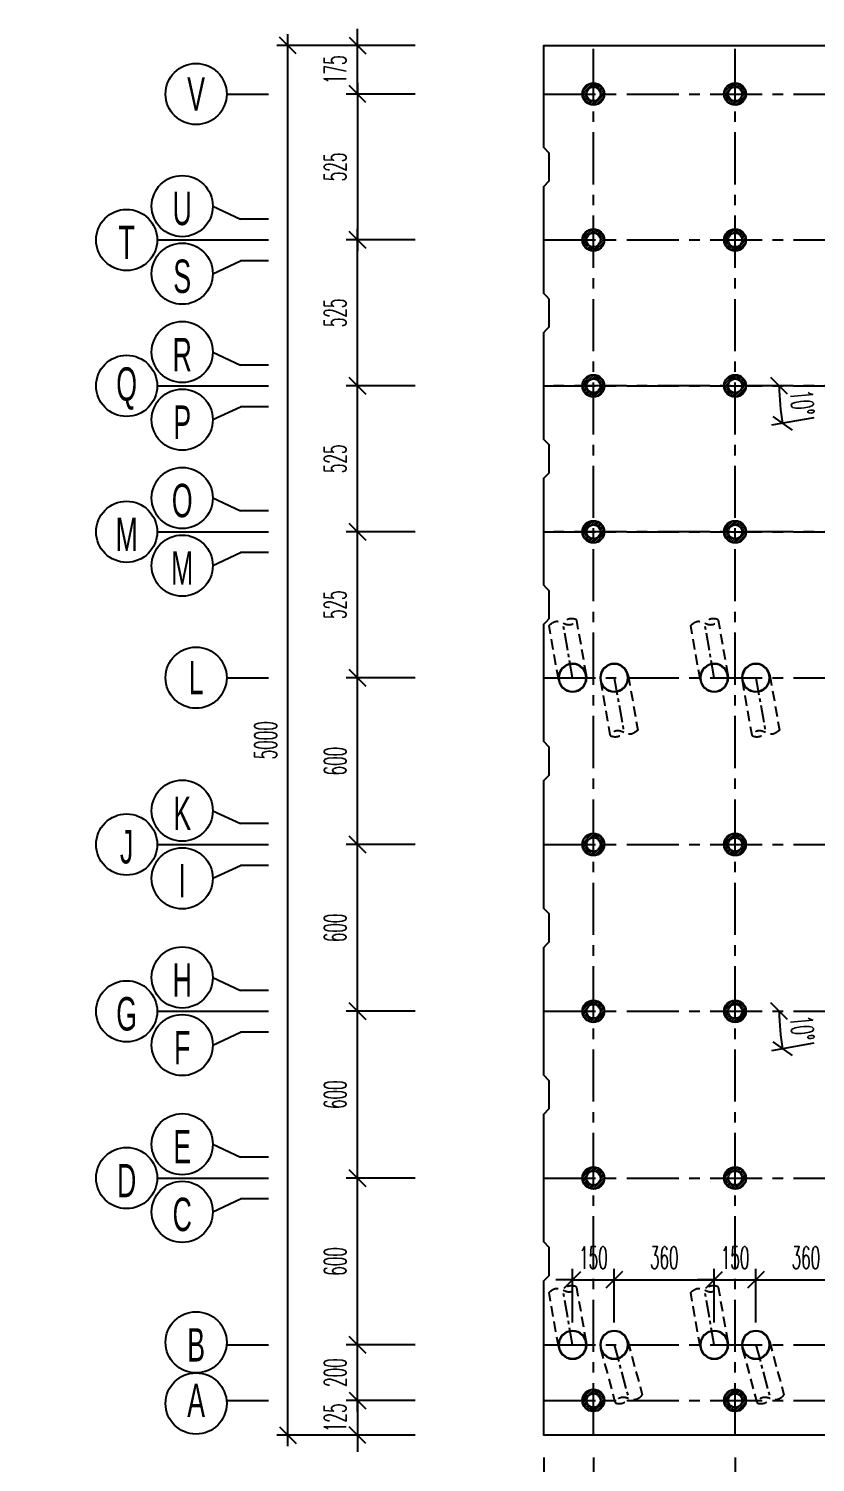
# Model space of a CAD drawing. Extents: x -687 to 941179, y -259 to 135874.
# Drawn here: x 808916 to 811748, y 112163 to 117321 of the extents above; entities that cross this region are included whole.
import ezdxf
from ezdxf.enums import TextEntityAlignment as Align

# ---------------------------------------------------------------- set-up
doc = ezdxf.new("R2010")
doc.units = 0
doc.header["$MEASUREMENT"] = 0
doc.header["$PDMODE"] = 3
doc.linetypes.add('CENTER', pattern=[2, 1.25, -0.25, 0.25, -0.25])
doc.linetypes.add('HIDDEN', pattern=[0.375, 0.25, -0.125])
doc.layers.get('0').update_dxf_attribs({"color": 6, "linetype": 'CONTINUOUS'})
doc.layers.get('DEFPOINTS').update_dxf_attribs({"linetype": 'CONTINUOUS'})
for name, color, linetype in [('Coc', 6, 'CONTINUOUS'), ('Hatch', 8, 'CONTINUOUS'), ('Khung', 1, 'CONTINUOUS'), ('Kich thuoc', 2, 'CONTINUOUS'), ('Net vang', 2, 'CONTINUOUS'), ('STT', 4, 'CONTINUOUS'), ('Text', 4, 'CONTINUOUS'), ('Tim', 8, 'CENTER')]:
    doc.layers.add(name, color=color, linetype=linetype)
doc.styles.add('Kichthuoc', font='romans.shx', dxfattribs={"width": 0.5})
doc.styles.add('Ten', font='Vharialn.ttf')
doc.dimstyles.new('Dim 400', dxfattribs={"dimscale": 400, "dimtxt": 0.2, "dimasz": 0.15, "dimexe": 0.1, "dimexo": 0.2, "dimgap": 0.1, "dimtad": 1, "dimdec": 0, "dimlfac": -1, "dimzin": 0, "dimdsep": 46, "dimtxsty": 'Kichthuoc', "dimblk": 'OBLIQUE', "dimcen": 0.1, "dimdle": 0.1, "dimclrd": 2, "dimclre": 2, "dimclrt": 4, "dimadec": 0, "dimazin": 0, "dimtfac": 1, "dimtdec": 0, "dimtix": 1, "dimtmove": 2, "dimatfit": 3, "dimfxl": 1, "dimtolj": 1, "dimtzin": 0, "dimarcsym": 0})

# ---------------------------------------------------------------- blocks, each defined once
blk = doc.blocks.new('_Oblique')
at = {"color": 0, "linetype": 'ByBlock', "lineweight": -2}
blk.add_line((-0.5, -0.5), (0.5, 0.5), dxfattribs=at)
blk = doc.blocks.new('*D20')
at = {"layer": 'DEFPOINTS', "color": 0}
for p in [(810770.2, 112261.1), (818268.2, 112261.1), (818268.2, 111614.5)]:
    blk.add_point(p, dxfattribs=at)
at = {"layer": 'Kich thuoc', "color": 2, "lineweight": -2}
for p, q in [((810770.2, 112181.1), (810770.2, 111574.5)), ((818268.2, 112181.1), (818268.2, 111574.5)), ((810730.2, 111614.5), (818308.2, 111614.5))]:
    blk.add_line(p, q, dxfattribs=at)
at = {"layer": 'Kich thuoc', "color": 2, "lineweight": -2, "xscale": 60, "yscale": 60, "zscale": 60, "rotation": 180}
blk.add_blockref('_Oblique', (810770.2, 111614.5), dxfattribs=at)
at = {"layer": 'Kich thuoc', "color": 2, "lineweight": -2, "xscale": 60, "yscale": 60, "zscale": 60}
blk.add_blockref('_Oblique', (818268.2, 111614.5), dxfattribs=at)
at = {"layer": 'Kich thuoc', "color": 4, "insert": (814519.2, 111694.5), "char_height": 80, "attachment_point": 5, "style": 'Kichthuoc'}
blk.add_mtext('\\A1;7498', dxfattribs=at)
blk = doc.blocks.new('*D6')
at = {"layer": 'DEFPOINTS', "color": 0}
for p in [(811459.2, 112261.1), (811969.2, 112261.1), (811969.2, 111864.5)]:
    blk.add_point(p, dxfattribs=at)
at = {"layer": 'Kich thuoc', "color": 2, "lineweight": -2}
for p, q in [((811459.2, 112181.1), (811459.2, 111824.5)), ((811969.2, 112181.1), (811969.2, 111824.5)), ((811419.2, 111864.5), (812009.2, 111864.5))]:
    blk.add_line(p, q, dxfattribs=at)
at = {"layer": 'Kich thuoc', "color": 2, "lineweight": -2, "xscale": 60, "yscale": 60, "zscale": 60, "rotation": 180}
blk.add_blockref('_Oblique', (811459.2, 111864.5), dxfattribs=at)
at = {"layer": 'Kich thuoc', "color": 2, "lineweight": -2, "xscale": 60, "yscale": 60, "zscale": 60}
blk.add_blockref('_Oblique', (811969.2, 111864.5), dxfattribs=at)
at = {"layer": 'Kich thuoc', "color": 4, "insert": (811714.2, 111944.5), "char_height": 80, "attachment_point": 5, "style": 'Kichthuoc'}
blk.add_mtext('\\A1;510', dxfattribs=at)
blk = doc.blocks.new('*D5')
at = {"layer": 'DEFPOINTS', "color": 0}
for p in [(810770.2, 112261.1), (810949.2, 112261.1), (810949.2, 111864.5)]:
    blk.add_point(p, dxfattribs=at)
at = {"layer": 'Kich thuoc', "color": 2, "lineweight": -2}
for p, q in [((810770.2, 112181.1), (810770.2, 111824.5)), ((810949.2, 112181.1), (810949.2, 111824.5)), ((810730.2, 111864.5), (810989.2, 111864.5))]:
    blk.add_line(p, q, dxfattribs=at)
at = {"layer": 'Kich thuoc', "color": 2, "lineweight": -2, "xscale": 60, "yscale": 60, "zscale": 60, "rotation": 180}
blk.add_blockref('_Oblique', (810770.2, 111864.5), dxfattribs=at)
at = {"layer": 'Kich thuoc', "color": 2, "lineweight": -2, "xscale": 60, "yscale": 60, "zscale": 60}
blk.add_blockref('_Oblique', (810949.2, 111864.5), dxfattribs=at)
at = {"layer": 'Kich thuoc', "color": 4, "insert": (810859.7, 111944.5), "char_height": 80, "attachment_point": 5, "style": 'Kichthuoc'}
blk.add_mtext('\\A1;179', dxfattribs=at)
blk = doc.blocks.new('*D4')
at = {"layer": 'DEFPOINTS', "color": 0}
for p in [(810949.2, 112261.1), (811459.2, 112261.1), (811459.2, 111864.5)]:
    blk.add_point(p, dxfattribs=at)
at = {"layer": 'Kich thuoc', "color": 2, "lineweight": -2}
for p, q in [((810949.2, 112181.1), (810949.2, 111824.5)), ((811459.2, 112181.1), (811459.2, 111824.5)), ((810909.2, 111864.5), (811499.2, 111864.5))]:
    blk.add_line(p, q, dxfattribs=at)
at = {"layer": 'Kich thuoc', "color": 2, "lineweight": -2, "xscale": 60, "yscale": 60, "zscale": 60, "rotation": 180}
blk.add_blockref('_Oblique', (810949.2, 111864.5), dxfattribs=at)
at = {"layer": 'Kich thuoc', "color": 2, "lineweight": -2, "xscale": 60, "yscale": 60, "zscale": 60}
blk.add_blockref('_Oblique', (811459.2, 111864.5), dxfattribs=at)
at = {"layer": 'Kich thuoc', "color": 4, "insert": (811204.2, 111944.5), "char_height": 80, "attachment_point": 5, "style": 'Kichthuoc'}
blk.add_mtext('\\A1;510', dxfattribs=at)
blk = doc.blocks.new('Coc thep D1000 xien')
at = {"layer": 'Coc', "color": 181, "linetype": 'HIDDEN', "ltscale": 150}
for p, q in [((-50, 8.8), (-84.8, -188.1)), ((50, -8.8), (15.3, -205.8))]:
    blk.add_line(p, q, dxfattribs=at)
at = {"layer": 'Coc'}
blk.add_circle((0, 0), 50.8, dxfattribs=at)
at = {"layer": 'Coc', "color": 7}
blk.add_circle((0, 0), 49.2, dxfattribs=at)
at = {"layer": 'Coc', "color": 181, "linetype": 'HIDDEN', "ltscale": 150}
blk.add_open_spline([(-84.8, -188.1), (-77.3, -194.7), (-62.4, -207.7), (-33.2, -197.3), (-10.4, -185.6), (29.2, -208.2), (-15.5, -216), (-27.9, -203.4), (-34.2, -197)], degree=3, knots=[0, 0, 0, 0, 27.628937, 55.257873, 82.88681, 109.579338, 136.271866, 163.900803, 163.900803, 163.900803, 163.900803], dxfattribs=at)
at = {"layer": 'Tim', "ltscale": 50}
blk.add_line((0, 0), (-34.7, -197), dxfattribs=at)
blk = doc.blocks.new('Coc ong D800')
at = {"layer": 'Hatch'}
h = blk.add_hatch(dxfattribs=at)
h.set_pattern_fill('ANSI31', color=256, scale=50, style=0)
h.set_pattern_definition([(45, (-821332.725, -122845.077), (-4.419417382, 4.419417382), [])])
h.paths.add_polyline_path([(-40, 0, 1), (40, 0, 1)])
h.paths.add_polyline_path([(25, 0, -1), (-25, 0, -1)], flags=16)
at = {"layer": 'Coc'}
blk.add_circle((0, 0), 40, dxfattribs=at)
at = {"layer": 'Net vang'}
blk.add_circle((0, 0), 25, dxfattribs=at)
blk = doc.blocks.new('*D21')
at = {"layer": 'DEFPOINTS', "color": 0}
for p in [(810099.7, 112586.1), (810387.1, 112586.1), (810387.1, 112386.1)]:
    blk.add_point(p, dxfattribs=at)
at = {"layer": 'Kich thuoc', "color": 2, "lineweight": -2}
for p, q in [((810099.7, 112346.1), (810099.7, 112626.1)), ((810307.1, 112586.1), (810059.7, 112586.1)), ((810307.1, 112386.1), (810059.7, 112386.1))]:
    blk.add_line(p, q, dxfattribs=at)
at = {"layer": 'Kich thuoc', "color": 2, "lineweight": -2, "xscale": 60, "yscale": 60, "zscale": 60}
for p, rotation in [((810099.7, 112586.1), 90), ((810099.7, 112386.1), 270)]:
    blk.add_blockref('_Oblique', p, dxfattribs=dict(at, rotation=rotation))
at = {"layer": 'Kich thuoc', "color": 4, "insert": (810019.7, 112486.1), "char_height": 80, "attachment_point": 5, "rotation": 90, "style": 'Kichthuoc'}
blk.add_mtext('\\A1;200', dxfattribs=at)
blk = doc.blocks.new('*D22')
at = {"layer": 'DEFPOINTS', "color": 0}
for p in [(810099.7, 113186.1), (810387.1, 113186.1), (810387.1, 112586.1)]:
    blk.add_point(p, dxfattribs=at)
at = {"layer": 'Kich thuoc', "color": 2, "lineweight": -2}
for p, q in [((810099.7, 112546.1), (810099.7, 113226.1)), ((810307.1, 113186.1), (810059.7, 113186.1)), ((810307.1, 112586.1), (810059.7, 112586.1))]:
    blk.add_line(p, q, dxfattribs=at)
at = {"layer": 'Kich thuoc', "color": 2, "lineweight": -2, "xscale": 60, "yscale": 60, "zscale": 60}
for p, rotation in [((810099.7, 113186.1), 90), ((810099.7, 112586.1), 270)]:
    blk.add_blockref('_Oblique', p, dxfattribs=dict(at, rotation=rotation))
at = {"layer": 'Kich thuoc', "color": 4, "insert": (810019.7, 112886.1), "char_height": 80, "attachment_point": 5, "rotation": 90, "style": 'Kichthuoc'}
blk.add_mtext('\\A1;600', dxfattribs=at)
blk = doc.blocks.new('*D23')
at = {"layer": 'DEFPOINTS', "color": 0}
for p in [(810099.7, 113786.1), (810387.1, 113786.1), (810387.1, 113186.1)]:
    blk.add_point(p, dxfattribs=at)
at = {"layer": 'Kich thuoc', "color": 2, "lineweight": -2}
for p, q in [((810307.1, 113786.1), (810059.7, 113786.1)), ((810099.7, 113146.1), (810099.7, 113826.1)), ((810307.1, 113186.1), (810059.7, 113186.1))]:
    blk.add_line(p, q, dxfattribs=at)
at = {"layer": 'Kich thuoc', "color": 2, "lineweight": -2, "xscale": 60, "yscale": 60, "zscale": 60}
for p, rotation in [((810099.7, 113786.1), 90), ((810099.7, 113186.1), 270)]:
    blk.add_blockref('_Oblique', p, dxfattribs=dict(at, rotation=rotation))
at = {"layer": 'Kich thuoc', "color": 4, "insert": (810019.7, 113486.1), "char_height": 80, "attachment_point": 5, "rotation": 90, "style": 'Kichthuoc'}
blk.add_mtext('\\A1;600', dxfattribs=at)
blk = doc.blocks.new('*D24')
at = {"layer": 'DEFPOINTS', "color": 0}
for p in [(810099.7, 114386.1), (810387.1, 114386.1), (810387.1, 113786.1)]:
    blk.add_point(p, dxfattribs=at)
at = {"layer": 'Kich thuoc', "color": 2, "lineweight": -2}
for p, q in [((810099.7, 113746.1), (810099.7, 114426.1)), ((810307.1, 114386.1), (810059.7, 114386.1)), ((810307.1, 113786.1), (810059.7, 113786.1))]:
    blk.add_line(p, q, dxfattribs=at)
at = {"layer": 'Kich thuoc', "color": 2, "lineweight": -2, "xscale": 60, "yscale": 60, "zscale": 60}
for p, rotation in [((810099.7, 114386.1), 90), ((810099.7, 113786.1), 270)]:
    blk.add_blockref('_Oblique', p, dxfattribs=dict(at, rotation=rotation))
at = {"layer": 'Kich thuoc', "color": 4, "insert": (810019.7, 114086.1), "char_height": 80, "attachment_point": 5, "rotation": 90, "style": 'Kichthuoc'}
blk.add_mtext('\\A1;600', dxfattribs=at)
blk = doc.blocks.new('*D25')
at = {"layer": 'DEFPOINTS', "color": 0}
for p in [(810099.7, 114986.1), (810387.1, 114986.1), (810387.1, 114386.1)]:
    blk.add_point(p, dxfattribs=at)
at = {"layer": 'Kich thuoc', "color": 2, "lineweight": -2}
for p, q in [((810099.7, 114346.1), (810099.7, 115026.1)), ((810307.1, 114986.1), (810059.7, 114986.1)), ((810307.1, 114386.1), (810059.7, 114386.1))]:
    blk.add_line(p, q, dxfattribs=at)
at = {"layer": 'Kich thuoc', "color": 2, "lineweight": -2, "xscale": 60, "yscale": 60, "zscale": 60}
for p, rotation in [((810099.7, 114986.1), 90), ((810099.7, 114386.1), 270)]:
    blk.add_blockref('_Oblique', p, dxfattribs=dict(at, rotation=rotation))
at = {"layer": 'Kich thuoc', "color": 4, "insert": (810019.7, 114686.1), "char_height": 80, "attachment_point": 5, "rotation": 90, "style": 'Kichthuoc'}
blk.add_mtext('\\A1;600', dxfattribs=at)
blk = doc.blocks.new('*D26')
at = {"layer": 'DEFPOINTS', "color": 0}
for p in [(810099.7, 115511.1), (810387.1, 115511.1), (810387.1, 114986.1)]:
    blk.add_point(p, dxfattribs=at)
at = {"layer": 'Kich thuoc', "color": 2, "lineweight": -2}
for p, q in [((810099.7, 114946.1), (810099.7, 115551.1)), ((810307.1, 115511.1), (810059.7, 115511.1)), ((810307.1, 114986.1), (810059.7, 114986.1))]:
    blk.add_line(p, q, dxfattribs=at)
at = {"layer": 'Kich thuoc', "color": 2, "lineweight": -2, "xscale": 60, "yscale": 60, "zscale": 60}
for p, rotation in [((810099.7, 115511.1), 90), ((810099.7, 114986.1), 270)]:
    blk.add_blockref('_Oblique', p, dxfattribs=dict(at, rotation=rotation))
at = {"layer": 'Kich thuoc', "color": 4, "insert": (810019.7, 115248.6), "char_height": 80, "attachment_point": 5, "rotation": 90, "style": 'Kichthuoc'}
blk.add_mtext('\\A1;525', dxfattribs=at)
blk = doc.blocks.new('*D27')
at = {"layer": 'DEFPOINTS', "color": 0}
for p in [(810099.7, 116036.1), (810387.1, 116036.1), (810387.1, 115511.1)]:
    blk.add_point(p, dxfattribs=at)
at = {"layer": 'Kich thuoc', "color": 2, "lineweight": -2}
for p, q in [((810099.7, 115471.1), (810099.7, 116076.1)), ((810307.1, 116036.1), (810059.7, 116036.1)), ((810307.1, 115511.1), (810059.7, 115511.1))]:
    blk.add_line(p, q, dxfattribs=at)
at = {"layer": 'Kich thuoc', "color": 2, "lineweight": -2, "xscale": 60, "yscale": 60, "zscale": 60}
for p, rotation in [((810099.7, 116036.1), 90), ((810099.7, 115511.1), 270)]:
    blk.add_blockref('_Oblique', p, dxfattribs=dict(at, rotation=rotation))
at = {"layer": 'Kich thuoc', "color": 4, "insert": (810019.7, 115773.6), "char_height": 80, "attachment_point": 5, "rotation": 90, "style": 'Kichthuoc'}
blk.add_mtext('\\A1;525', dxfattribs=at)
blk = doc.blocks.new('*D28')
at = {"layer": 'DEFPOINTS', "color": 0}
for p in [(810099.7, 116561.1), (810387.1, 116561.1), (810387.1, 116036.1)]:
    blk.add_point(p, dxfattribs=at)
at = {"layer": 'Kich thuoc', "color": 2, "lineweight": -2}
for p, q in [((810099.7, 115996.1), (810099.7, 116601.1)), ((810307.1, 116561.1), (810059.7, 116561.1)), ((810307.1, 116036.1), (810059.7, 116036.1))]:
    blk.add_line(p, q, dxfattribs=at)
at = {"layer": 'Kich thuoc', "color": 2, "lineweight": -2, "xscale": 60, "yscale": 60, "zscale": 60}
for p, rotation in [((810099.7, 116561.1), 90), ((810099.7, 116036.1), 270)]:
    blk.add_blockref('_Oblique', p, dxfattribs=dict(at, rotation=rotation))
at = {"layer": 'Kich thuoc', "color": 4, "insert": (810019.7, 116298.6), "char_height": 80, "attachment_point": 5, "rotation": 90, "style": 'Kichthuoc'}
blk.add_mtext('\\A1;525', dxfattribs=at)
blk = doc.blocks.new('*D29')
at = {"layer": 'DEFPOINTS', "color": 0}
for p in [(810099.7, 117261.1), (810387.1, 117261.1), (810387.1, 117086.1)]:
    blk.add_point(p, dxfattribs=at)
at = {"layer": 'Kich thuoc', "color": 2, "lineweight": -2}
for p, q in [((810099.7, 117261.1), (810099.7, 117321.1)), ((810307.1, 117261.1), (810059.7, 117261.1)), ((810099.7, 117086.1), (810099.7, 117261.1)), ((810307.1, 117086.1), (810059.7, 117086.1)), ((810099.7, 117086.1), (810099.7, 117026.1))]:
    blk.add_line(p, q, dxfattribs=at)
at = {"layer": 'Kich thuoc', "color": 2, "lineweight": -2, "xscale": 60, "yscale": 60, "zscale": 60}
for p, rotation in [((810099.7, 117261.1), 270), ((810099.7, 117086.1), 90)]:
    blk.add_blockref('_Oblique', p, dxfattribs=dict(at, rotation=rotation))
at = {"layer": 'Kich thuoc', "color": 4, "insert": (810019.7, 117173.6), "char_height": 80, "attachment_point": 5, "rotation": 90, "style": 'Kichthuoc'}
blk.add_mtext('\\A1;175', dxfattribs=at)
blk = doc.blocks.new('*D30')
at = {"layer": 'DEFPOINTS', "color": 0}
for p in [(809849.7, 117261.1), (810387.1, 117261.1), (810387.1, 112261.1)]:
    blk.add_point(p, dxfattribs=at)
at = {"layer": 'Kich thuoc', "color": 2, "lineweight": -2}
for p, q in [((809849.7, 112221.1), (809849.7, 117301.1)), ((810307.1, 117261.1), (809809.7, 117261.1)), ((810307.1, 112261.1), (809809.7, 112261.1))]:
    blk.add_line(p, q, dxfattribs=at)
at = {"layer": 'Kich thuoc', "color": 2, "lineweight": -2, "xscale": 60, "yscale": 60, "zscale": 60}
for p, rotation in [((809849.7, 117261.1), 90), ((809849.7, 112261.1), 270)]:
    blk.add_blockref('_Oblique', p, dxfattribs=dict(at, rotation=rotation))
at = {"layer": 'Kich thuoc', "color": 4, "insert": (809769.7, 114761.1), "char_height": 80, "attachment_point": 5, "rotation": 90, "style": 'Kichthuoc'}
blk.add_mtext('\\A1;5000', dxfattribs=at)
blk = doc.blocks.new('*D133')
at = {"layer": 'DEFPOINTS', "color": 0}
for p in [(810387.1, 117086.1), (810099.7, 116561.1), (810387.1, 116561.1)]:
    blk.add_point(p, dxfattribs=at)
at = {"layer": 'Kich thuoc', "color": 2, "lineweight": -2}
for p, q in [((810307.1, 117086.1), (810059.7, 117086.1)), ((810099.7, 117126.1), (810099.7, 116521.1)), ((810307.1, 116561.1), (810059.7, 116561.1))]:
    blk.add_line(p, q, dxfattribs=at)
at = {"layer": 'Kich thuoc', "color": 2, "lineweight": -2, "xscale": 60, "yscale": 60, "zscale": 60}
for p, rotation in [((810099.7, 117086.1), 90), ((810099.7, 116561.1), 270)]:
    blk.add_blockref('_Oblique', p, dxfattribs=dict(at, rotation=rotation))
at = {"layer": 'Kich thuoc', "color": 4, "insert": (810019.7, 116823.6), "char_height": 80, "attachment_point": 5, "rotation": 90, "style": 'Kichthuoc'}
blk.add_mtext('\\A1;525', dxfattribs=at)
blk = doc.blocks.new('*D286')
at = {"layer": 'DEFPOINTS', "color": 0}
for p in [(810387.1, 112386.1), (810099.7, 112261.1), (810387.1, 112261.1)]:
    blk.add_point(p, dxfattribs=at)
at = {"layer": 'Kich thuoc', "color": 2, "lineweight": -2}
for p, q in [((810099.7, 112386.1), (810099.7, 112446.1)), ((810307.1, 112386.1), (810059.7, 112386.1)), ((810099.7, 112386.1), (810099.7, 112261.1)), ((810307.1, 112261.1), (810059.7, 112261.1)), ((810099.7, 112261.1), (810099.7, 112201.1))]:
    blk.add_line(p, q, dxfattribs=at)
at = {"layer": 'Kich thuoc', "color": 2, "lineweight": -2, "xscale": 60, "yscale": 60, "zscale": 60}
for p, rotation in [((810099.7, 112386.1), 270), ((810099.7, 112261.1), 90)]:
    blk.add_blockref('_Oblique', p, dxfattribs=dict(at, rotation=rotation))
at = {"layer": 'Kich thuoc', "color": 4, "insert": (810019.7, 112323.6), "char_height": 80, "attachment_point": 5, "rotation": 90, "style": 'Kichthuoc'}
blk.add_mtext('\\A1;125', dxfattribs=at)
blk = doc.blocks.new('*D336')
at = {"layer": 'DEFPOINTS', "color": 0}
for p in [(811024.2, 112819.5), (810874.2, 112586.1), (811024.2, 112586.1)]:
    blk.add_point(p, dxfattribs=at)
at = {"layer": 'Kich thuoc', "color": 2, "lineweight": -2}
for p, q in [((810874.2, 112666.1), (810874.2, 112859.5)), ((811024.2, 112666.1), (811024.2, 112859.5)), ((810874.2, 112819.5), (810814.2, 112819.5)), ((810874.2, 112819.5), (811024.2, 112819.5)), ((811024.2, 112819.5), (811084.2, 112819.5))]:
    blk.add_line(p, q, dxfattribs=at)
at = {"layer": 'Kich thuoc', "color": 2, "lineweight": -2, "xscale": 60, "yscale": 60, "zscale": 60}
blk.add_blockref('_Oblique', (810874.2, 112819.5), dxfattribs=at)
at = {"layer": 'Kich thuoc', "color": 2, "lineweight": -2, "xscale": 60, "yscale": 60, "zscale": 60, "rotation": 180}
blk.add_blockref('_Oblique', (811024.2, 112819.5), dxfattribs=at)
at = {"layer": 'Kich thuoc', "color": 4, "insert": (810949.2, 112899.5), "char_height": 80, "attachment_point": 5, "style": 'Kichthuoc'}
blk.add_mtext('\\A1;150', dxfattribs=at)
blk = doc.blocks.new('*D337')
at = {"layer": 'DEFPOINTS', "color": 0}
for p in [(811384.2, 112819.5), (811024.2, 112586.1), (811384.2, 112586.1)]:
    blk.add_point(p, dxfattribs=at)
at = {"layer": 'Kich thuoc', "color": 2, "lineweight": -2}
for p, q in [((811024.2, 112666.1), (811024.2, 112859.5)), ((811384.2, 112666.1), (811384.2, 112859.5)), ((810984.2, 112819.5), (811424.2, 112819.5))]:
    blk.add_line(p, q, dxfattribs=at)
at = {"layer": 'Kich thuoc', "color": 2, "lineweight": -2, "xscale": 60, "yscale": 60, "zscale": 60, "rotation": 180}
blk.add_blockref('_Oblique', (811024.2, 112819.5), dxfattribs=at)
at = {"layer": 'Kich thuoc', "color": 2, "lineweight": -2, "xscale": 60, "yscale": 60, "zscale": 60}
blk.add_blockref('_Oblique', (811384.2, 112819.5), dxfattribs=at)
at = {"layer": 'Kich thuoc', "color": 4, "insert": (811204.2, 112899.5), "char_height": 80, "attachment_point": 5, "style": 'Kichthuoc'}
blk.add_mtext('\\A1;360', dxfattribs=at)
blk = doc.blocks.new('*D338')
at = {"layer": 'DEFPOINTS', "color": 0}
for p in [(811534.2, 112819.5), (811384.2, 112586.1), (811534.2, 112586.1)]:
    blk.add_point(p, dxfattribs=at)
at = {"layer": 'Kich thuoc', "color": 2, "lineweight": -2}
for p, q in [((811384.2, 112666.1), (811384.2, 112859.5)), ((811534.2, 112666.1), (811534.2, 112859.5)), ((811384.2, 112819.5), (811324.2, 112819.5)), ((811384.2, 112819.5), (811534.2, 112819.5)), ((811534.2, 112819.5), (811594.2, 112819.5))]:
    blk.add_line(p, q, dxfattribs=at)
at = {"layer": 'Kich thuoc', "color": 2, "lineweight": -2, "xscale": 60, "yscale": 60, "zscale": 60}
blk.add_blockref('_Oblique', (811384.2, 112819.5), dxfattribs=at)
at = {"layer": 'Kich thuoc', "color": 2, "lineweight": -2, "xscale": 60, "yscale": 60, "zscale": 60, "rotation": 180}
blk.add_blockref('_Oblique', (811534.2, 112819.5), dxfattribs=at)
at = {"layer": 'Kich thuoc', "color": 4, "insert": (811459.2, 112899.5), "char_height": 80, "attachment_point": 5, "style": 'Kichthuoc'}
blk.add_mtext('\\A1;150', dxfattribs=at)
blk = doc.blocks.new('*D339')
at = {"layer": 'DEFPOINTS', "color": 0}
for p in [(811894.2, 112819.5), (811534.2, 112586.1), (811894.2, 112586.1)]:
    blk.add_point(p, dxfattribs=at)
at = {"layer": 'Kich thuoc', "color": 2, "lineweight": -2}
for p, q in [((811534.2, 112666.1), (811534.2, 112859.5)), ((811894.2, 112666.1), (811894.2, 112859.5)), ((811494.2, 112819.5), (811934.2, 112819.5))]:
    blk.add_line(p, q, dxfattribs=at)
at = {"layer": 'Kich thuoc', "color": 2, "lineweight": -2, "xscale": 60, "yscale": 60, "zscale": 60, "rotation": 180}
blk.add_blockref('_Oblique', (811534.2, 112819.5), dxfattribs=at)
at = {"layer": 'Kich thuoc', "color": 2, "lineweight": -2, "xscale": 60, "yscale": 60, "zscale": 60}
blk.add_blockref('_Oblique', (811894.2, 112819.5), dxfattribs=at)
at = {"layer": 'Kich thuoc', "color": 4, "insert": (811714.2, 112899.5), "char_height": 80, "attachment_point": 5, "style": 'Kichthuoc'}
blk.add_mtext('\\A1;360', dxfattribs=at)
blk = doc.blocks.new('*D658')
at = {"layer": 'DEFPOINTS', "color": 0}
for p in [(805671.2, 116036.1), (813169.2, 116036.1), (811619.5, 115991), (811969.2, 115961.1), (811821.5, 115935.1)]:
    blk.add_point(p, dxfattribs=at)
at = {"layer": 'Kich thuoc', "color": 2, "lineweight": -2}
blk.add_line((811742.7, 115921.2), (811590.6, 115894.4), dxfattribs=at)
blk.add_arc((812394.6, 116036.1), 776.4, 180, 190, dxfattribs=at)
at = {"layer": 'Kich thuoc', "color": 2, "lineweight": -2, "xscale": 60, "yscale": 60, "zscale": 60}
for p, rotation in [((811618.2, 116036.1), 89.99999999999991), ((811630, 115901.3), 279.9999999989587)]:
    blk.add_blockref('_Oblique', p, dxfattribs=dict(at, rotation=rotation))
at = {"layer": 'Kich thuoc', "color": 4, "insert": (811700.9, 115975.4), "char_height": 80, "attachment_point": 5, "rotation": 275, "style": 'Kichthuoc'}
blk.add_mtext('\\A1;10°', dxfattribs=at)
blk = doc.blocks.new('*D659')
at = {"layer": 'DEFPOINTS', "color": 0}
for p in [(811969.2, 116121.1), (812117, 116147.2), (812283, 116089.2), (805671.2, 116046.1), (813169.2, 116046.1)]:
    blk.add_point(p, dxfattribs=at)
at = {"layer": 'Kich thuoc', "color": 2, "lineweight": -2}
blk.add_line((812195.8, 116161.1), (812312.4, 116181.6), dxfattribs=at)
blk.add_arc((811543.9, 116046.1), 740.4, 360, 10, dxfattribs=at)
at = {"layer": 'Kich thuoc', "color": 2, "lineweight": -2, "xscale": 60, "yscale": 60, "zscale": 60}
for p, rotation in [((812273, 116174.7), 99.99999999896504), ((812284.3, 116046.1), 270)]:
    blk.add_blockref('_Oblique', p, dxfattribs=dict(at, rotation=rotation))
at = {"layer": 'Kich thuoc', "color": 4, "insert": (812361.2, 116117.6), "char_height": 80, "attachment_point": 5, "rotation": 275, "style": 'Kichthuoc'}
blk.add_mtext('\\A1;10°', dxfattribs=at)
blk = doc.blocks.new('*D670')
at = {"layer": 'DEFPOINTS', "color": 0}
for p in [(805671.2, 113786.1), (813169.2, 113786.1), (811619.5, 113741), (811821.5, 113685.1), (811969.2, 113711.1)]:
    blk.add_point(p, dxfattribs=at)
at = {"layer": 'Kich thuoc', "color": 2, "lineweight": -2}
blk.add_line((811742.7, 113671.2), (811590.6, 113644.4), dxfattribs=at)
blk.add_arc((812394.6, 113786.1), 776.4, 180, 190, dxfattribs=at)
at = {"layer": 'Kich thuoc', "color": 2, "lineweight": -2, "xscale": 60, "yscale": 60, "zscale": 60}
for p, rotation in [((811618.2, 113786.1), 89.99999999999999), ((811630, 113651.3), 279.9999999989621)]:
    blk.add_blockref('_Oblique', p, dxfattribs=dict(at, rotation=rotation))
at = {"layer": 'Kich thuoc', "color": 4, "insert": (811700.9, 113725.4), "char_height": 80, "attachment_point": 5, "rotation": 275, "style": 'Kichthuoc'}
blk.add_mtext('\\A1;10°', dxfattribs=at)
blk = doc.blocks.new('*D671')
at = {"layer": 'DEFPOINTS', "color": 0}
for p in [(812117, 113897.2), (811969.2, 113871.1), (812283, 113839.2), (805671.2, 113796.1), (813169.2, 113796.1)]:
    blk.add_point(p, dxfattribs=at)
at = {"layer": 'Kich thuoc', "color": 2, "lineweight": -2}
blk.add_line((812195.8, 113911.1), (812312.4, 113931.6), dxfattribs=at)
blk.add_arc((811543.9, 113796.1), 740.4, 0, 10, dxfattribs=at)
at = {"layer": 'Kich thuoc', "color": 2, "lineweight": -2, "xscale": 60, "yscale": 60, "zscale": 60}
for p, rotation in [((812273, 113924.7), 99.99999999895849), ((812284.3, 113796.1), 270.0000000000002)]:
    blk.add_blockref('_Oblique', p, dxfattribs=dict(at, rotation=rotation))
at = {"layer": 'Kich thuoc', "color": 4, "insert": (812361.2, 113867.6), "char_height": 80, "attachment_point": 5, "rotation": 275, "style": 'Kichthuoc'}
blk.add_mtext('\\A1;10°', dxfattribs=at)

msp = doc.modelspace()

# ---------------------------------------------------------------- linework, layer by layer
at = {"layer": 'Khung'}
msp.add_lwpolyline([(818268.2, 112261.1), (810770.2, 112261.1), (810770.2, 112816.1), (810790.2, 112836.1), (810790.2, 112936.1), (810770.2, 112956.1), (810770.2, 113216.1), (810770.2, 113216.1), (810770.2, 113216.1), (810770.2, 113356.1), (810770.2, 113356.1), (810770.2, 113356.1), (810770.2, 113416.1), (810790.2, 113436.1), (810790.2, 113536.1), (810770.2, 113556.1), (810770.2, 114016.1), (810780.2, 114026.1), (810790.2, 114036.1), (810790.2, 114136.1), (810780.2, 114146.1), (810770.2, 114156.1), (810770.2, 114616.1), (810790.2, 114636.1), (810790.2, 114736.1), (810770.2, 114756.1), (810770.2, 115178.6), (810780.2, 115188.6), (810790.2, 115198.6), (810790.2, 115298.6), (810780.2, 115308.6), (810770.2, 115318.6), (810770.2, 115703.6), (810790.2, 115723.6), (810790.2, 115823.6), (810770.2, 115843.6), (810770.2, 116228.6), (810780.2, 116238.6), (810790.2, 116248.6), (810790.2, 116348.6), (810780.2, 116358.6), (810770.2, 116368.6), (810770.2, 116753.6), (810790.2, 116773.6), (810790.2, 116873.6), (810770.2, 116893.6), (810770.2, 117261.1), (810770.2, 117261.1), (818268.2, 117261.1)], dxfattribs=at)
at = {"layer": 'Net vang'}
for p, q in [((809629.2, 117086.1), (809779.2, 117086.1)), ((809629.2, 116561.1), (809779.2, 116561.1)), ((809629.2, 116036.1), (809779.2, 116036.1)), ((809629.2, 115511.1), (809779.2, 115511.1)), ((809629.2, 114986.1), (809779.2, 114986.1)), ((809629.2, 114386.1), (809779.2, 114386.1)), ((809629.2, 113786.1), (809779.2, 113786.1)), ((809629.2, 113186.1), (809779.2, 113186.1)), ((809629.2, 112586.1), (809779.2, 112586.1)), ((809629.2, 112386.1), (809779.2, 112386.1))]:
    msp.add_line(p, q, dxfattribs=at)
for centre in [(809519.2, 117086.1), (809469.2, 116682.8), (809269.2, 116561.1), (809469.2, 116439.5), (809469.2, 116157.8), (809269.2, 116036.1), (809469.2, 115914.5), (809469.2, 115632.8), (809269.2, 115511.1), (809469.2, 115389.5), (809519.2, 114986.1), (809469.2, 114507.8), (809269.2, 114386.1), (809469.2, 114264.5), (809469.2, 113907.8), (809269.2, 113786.1), (809469.2, 113664.5), (809469.2, 113307.8), (809269.2, 113186.1), (809469.2, 113064.5), (809519.2, 112595.2), (809519.2, 112375.2)]:
    msp.add_circle(centre, 110, dxfattribs=at)
at = {"layer": 'STT'}
for p, q in [((809579.2, 116682.8), (809679.2, 116636.1)), ((809779.2, 116636.1), (809679.2, 116636.1)), ((809379.2, 116561.1), (809779.2, 116561.1)), ((809579.2, 116439.5), (809679.2, 116486.1)), ((809779.2, 116486.1), (809679.2, 116486.1)), ((809579.2, 116157.8), (809679.2, 116111.1)), ((809779.2, 116111.1), (809679.2, 116111.1)), ((809379.2, 116036.1), (809779.2, 116036.1)), ((809579.2, 115914.5), (809679.2, 115961.1)), ((809779.2, 115961.1), (809679.2, 115961.1)), ((809579.2, 115632.8), (809679.2, 115586.1)), ((809779.2, 115586.1), (809679.2, 115586.1)), ((809379.2, 115511.1), (809779.2, 115511.1)), ((809579.2, 115389.5), (809679.2, 115436.1)), ((809779.2, 115436.1), (809679.2, 115436.1)), ((809579.2, 114507.8), (809679.2, 114461.1)), ((809779.2, 114461.1), (809679.2, 114461.1)), ((809379.2, 114386.1), (809779.2, 114386.1)), ((809579.2, 114264.5), (809679.2, 114311.1)), ((809779.2, 114311.1), (809679.2, 114311.1)), ((809579.2, 113907.8), (809679.2, 113861.1)), ((809779.2, 113861.1), (809679.2, 113861.1)), ((809379.2, 113786.1), (809779.2, 113786.1)), ((809579.2, 113664.5), (809679.2, 113711.1)), ((809779.2, 113711.1), (809679.2, 113711.1)), ((809579.2, 113307.8), (809679.2, 113261.1)), ((809779.2, 113261.1), (809679.2, 113261.1)), ((809379.2, 113186.1), (809779.2, 113186.1)), ((809579.2, 113064.5), (809679.2, 113111.1)), ((809779.2, 113111.1), (809679.2, 113111.1))]:
    msp.add_line(p, q, dxfattribs=at)
at = {"layer": 'Tim', "ltscale": 150}
for p, q in [((810949.2, 112261.1), (810949.2, 117261.1)), ((811459.2, 112261.1), (811459.2, 117261.1)), ((810769.2, 117086.1), (818268.2, 117086.1)), ((810769.2, 116561.1), (818268.2, 116561.1)), ((810769.2, 116036.1), (818268.2, 116036.1)), ((818268.2, 116036.1), (810769.2, 116036.1)), ((810769.2, 115511.1), (818268.2, 115511.1)), ((818268.2, 115511.1), (810769.2, 115511.1)), ((810769.2, 114986.1), (818269.2, 114986.1)), ((810769.2, 114386.1), (818269.2, 114386.1)), ((810769.2, 113786.1), (818268.2, 113786.1)), ((810769.2, 113186.1), (818268.2, 113186.1)), ((810769.2, 112586.1), (818268.2, 112586.1)), ((810769.2, 112386.1), (818269.2, 112386.1))]:
    msp.add_line(p, q, dxfattribs=at)

# ---------------------------------------------------------------- block references
at = {"layer": 'Coc'}
for p in [(810949.2, 117086.1), (811459.2, 117086.1), (810949.2, 116561.1), (811459.2, 116561.1), (810949.2, 116036.1), (811459.2, 116036.1), (810949.2, 115511.1), (811459.2, 115511.1), (810949.2, 114386.1), (811459.2, 114386.1), (810949.2, 113786.1), (811459.2, 113786.1), (810949.2, 113186.1), (811459.2, 113186.1), (810949.2, 112386.1), (811459.2, 112386.1)]:
    msp.add_blockref('Coc ong D800', p, dxfattribs=at)
at = {"layer": 'Coc', "xscale": -1}
for p, rotation in [((810874.2, 114986.1), 180), ((811384.2, 114986.1), 180), ((810874.2, 112586.1), 180), ((811384.2, 112586.1), 180), ((811024.2, 112586.1), 4.999999999868967), ((811534.2, 112586.1), 4.999999999869046)]:
    msp.add_blockref('Coc thep D1000 xien', p, dxfattribs=dict(at, rotation=rotation))
for p in [(811024.2, 114986.1), (811534.2, 114986.1)]:
    msp.add_blockref('Coc thep D1000 xien', p, dxfattribs=at)

# ---------------------------------------------------------------- texts
at = {"layer": 'Text', "style": 'Ten', "width": 0.7}
for s, p in [('v', (809519.2, 117086.1)), ('u', (809469.2, 116673.7)), ('t', (809269.2, 116552.1)), ('s', (809469.2, 116430.5)), ('r', (809469.2, 116148.7)), ('q', (809269.2, 116027.1)), ('p', (809469.2, 115905.5)), ('o', (809469.2, 115623.7)), ('m', (809269.2, 115502.1)), ('m', (809469.2, 115380.5)), ('l', (809519.2, 114986.1)), ('k', (809469.2, 114498.7)), ('j', (809269.2, 114377.1)), ('i', (809469.2, 114255.5)), ('h', (809469.2, 113898.7)), ('g', (809269.2, 113777.1)), ('f', (809469.2, 113655.5)), ('e', (809469.2, 113298.7)), ('d', (809269.2, 113177.1)), ('c', (809469.2, 113055.5)), ('B', (809519.2, 112586.1)), ('A', (809519.2, 112386.1))]:
    msp.add_text(s, height=120, dxfattribs=at).set_placement(p, align=Align.MIDDLE)

# ---------------------------------------------------------------- dimensions: what is measured, and where the dimension line sits
at = {"layer": 'Kich thuoc'}
for base, p1, p2, angle, picture, middle in [((809849.7, 117261.1), (810387.1, 112261.1), (810387.1, 117261.1), 90, '*D30', (809769.7, 114761.1)), ((810099.7, 117261.1), (810387.1, 117086.1), (810387.1, 117261.1), 90, '*D29', (810019.7, 117173.6)), ((810099.7, 116561.1), (810387.1, 117086.1), (810387.1, 116561.1), 270, '*D133', (810019.7, 116823.6)), ((810099.7, 116561.1), (810387.1, 116036.1), (810387.1, 116561.1), 90, '*D28', (810019.7, 116298.6)), ((810099.7, 116036.1), (810387.1, 115511.1), (810387.1, 116036.1), 90, '*D27', (810019.7, 115773.6)), ((810099.7, 115511.1), (810387.1, 114986.1), (810387.1, 115511.1), 90, '*D26', (810019.7, 115248.6)), ((810099.7, 114986.1), (810387.1, 114386.1), (810387.1, 114986.1), 90, '*D25', (810019.7, 114686.1)), ((810099.7, 114386.1), (810387.1, 113786.1), (810387.1, 114386.1), 90, '*D24', (810019.7, 114086.1)), ((810099.7, 113786.1), (810387.1, 113186.1), (810387.1, 113786.1), 90, '*D23', (810019.7, 113486.1)), ((810099.7, 113186.1), (810387.1, 112586.1), (810387.1, 113186.1), 90, '*D22', (810019.7, 112886.1)), ((810099.7, 112586.1), (810387.1, 112386.1), (810387.1, 112586.1), 90, '*D21', (810019.7, 112486.1)), ((810099.7, 112261.1), (810387.1, 112386.1), (810387.1, 112261.1), 90, '*D286', (810019.7, 112323.6))]:
    dim = msp.add_linear_dim(base=base, p1=p1, p2=p2, angle=angle, dimstyle='Dim 400', dxfattribs=at)
    dim.commit()
    dim.dimension.update_dxf_attribs({"geometry": picture, "text_midpoint": middle})
for base, line1, line2, picture, middle in [((812283, 116089.2), ((813169.2, 116046.1), (805671.2, 116046.1)), ((811969.2, 116121.1), (812117, 116147.2)), '*D659', (812361.2, 116117.6)), ((811619.5, 115991), ((811969.2, 115961.1), (811821.5, 115935.1)), ((813169.2, 116036.1), (805671.2, 116036.1)), '*D658', (811700.9, 115975.4)), ((812283, 113839.2), ((813169.2, 113796.1), (805671.2, 113796.1)), ((811969.2, 113871.1), (812117, 113897.2)), '*D671', (812361.2, 113867.6)), ((811619.5, 113741), ((811969.2, 113711.1), (811821.5, 113685.1)), ((813169.2, 113786.1), (805671.2, 113786.1)), '*D670', (811700.9, 113725.4))]:
    dim = msp.add_angular_dim_2l(base=base, line1=line1, line2=line2, dimstyle='Dim 400', dxfattribs=at)
    dim.commit()
    dim.dimension.update_dxf_attribs({"geometry": picture, "text_midpoint": middle})
for base, p1, p2, picture, middle in [((811024.2, 112819.5), (810874.2, 112586.1), (811024.2, 112586.1), '*D336', (810949.2, 112899.5)), ((811384.2, 112819.5), (811024.2, 112586.1), (811384.2, 112586.1), '*D337', (811204.2, 112899.5)), ((811534.2, 112819.5), (811384.2, 112586.1), (811534.2, 112586.1), '*D338', (811459.2, 112899.5)), ((811894.2, 112819.5), (811534.2, 112586.1), (811894.2, 112586.1), '*D339', (811714.2, 112899.5)), ((818268.2, 111614.5), (810770.2, 112261.1), (818268.2, 112261.1), '*D20', (814519.2, 111694.5)), ((810949.2, 111864.5), (810770.2, 112261.1), (810949.2, 112261.1), '*D5', (810859.7, 111944.5)), ((811459.2, 111864.5), (810949.2, 112261.1), (811459.2, 112261.1), '*D4', (811204.2, 111944.5)), ((811969.2, 111864.5), (811459.2, 112261.1), (811969.2, 112261.1), '*D6', (811714.2, 111944.5))]:
    dim = msp.add_linear_dim(base=base, p1=p1, p2=p2, dimstyle='Dim 400', dxfattribs=at)
    dim.commit()
    dim.dimension.update_dxf_attribs({"geometry": picture, "text_midpoint": middle})

doc.saveas('drawing.dxf')
